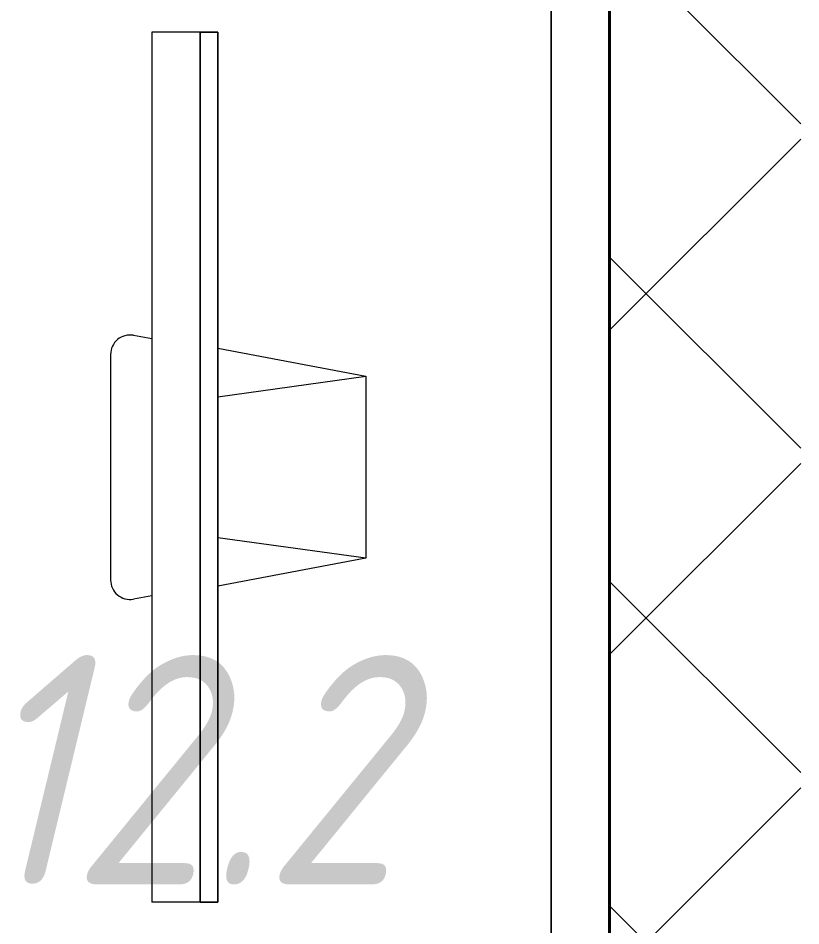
# Model space of a CAD drawing. Header units: millimetres. Extents: x -32954 to 151739, y -65671 to 56243.
# Drawn here: x -9320 to -8808, y -49494 to -48900 of the extents above; entities that cross this region are included whole.
import ezdxf

# ---------------------------------------------------------------- set-up
doc = ezdxf.new("R2010")
doc.units = ezdxf.units.MM
for name, color, linetype, lineweight in [('I-FURN', 7, 'Continuous', 9), ('M-EQPM', 7, 'Continuous', 9), ('M-EQPM-IDEN', 7, 'Continuous', 9), ('Стены разрез', 7, 'Continuous', 40)]:
    doc.layers.add(name, color=color, linetype=linetype, lineweight=lineweight)
doc.styles.add('GOST Common_I', font='GOST_Common Italic.ttf', dxfattribs={"width": 0.9, "height": 150})

# ---------------------------------------------------------------- blocks, each defined once
blk = doc.blocks.new('М167_Стол рабочий _ тумба подкатная - Стол рабочий _ тумба 1500-8001009-О_ТХ_01')
at = {"layer": 'I-FURN'}
for p, q in [((750, 320), (-750, 320)), ((-750, 320), (750, 320))]:
    blk.add_line(p, q, dxfattribs=at)
blk = doc.blocks.new('АРМ_Компьютер - ГКБ_АРМ2 _3_2_-10171841-О_ТХ_01')
at = {"layer": 'M-EQPM'}
for p, q in [((-77.87, -67.38), (-59.46, 29.37)), ((-59.46, 29.37), (59.46, 29.37)), ((-46.12, -67.38), (-59.46, 29.37)), ((59.46, 29.37), (46.12, -67.38)), ((59.46, 29.37), (77.87, -67.38)), ((-284.46, -67.38), (-284.46, -110.56)), ((284.46, -67.38), (-284.46, -67.38)), ((-284.46, -78.3), (-284.46, -67.38)), ((-284.46, -67.38), (-284.46, -79.06)), ((-284.46, -67.38), (284.46, -67.38)), ((-284.46, -67.38), (284.46, -67.38)), ((284.46, -67.38), (284.46, -110.56)), ((284.46, -79.06), (284.46, -67.38)), ((284.46, -67.38), (284.46, -78.3)), ((-284.46, -79.06), (-284.46, -78.3)), ((284.46, -79.06), (-284.46, -79.06)), ((-284.46, -79.06), (284.46, -79.06)), ((284.46, -78.3), (284.46, -79.06)), ((-284.46, -110.56), (284.46, -110.56)), ((-86.27, -122.67), (-84.14, -110.56)), ((84.14, -110.56), (86.27, -122.67)), ((-73.76, -137.58), (73.76, -137.58))]:
    blk.add_line(p, q, dxfattribs=at)
for centre, start, end in [((-73.76, -124.88), 170, 270), ((73.76, -124.88), 270, 10)]:
    blk.add_arc(centre, 12.7, start, end, dxfattribs=at)

msp = doc.modelspace()

# ---------------------------------------------------------------- hatches: boundary and pattern name
at = {"layer": 'Стены разрез', "lineweight": 9}
h = msp.add_hatch(dxfattribs=at)
h.set_pattern_fill('FP_1', color=256, style=0, pattern_type=2)
h.set_pattern_definition([(45, (-1e-11, -50353.12), (-106.066, 106.066), []), (135, (-1e-11, -50353.12), (-106.066, -106.066), [])])
h.paths.add_polyline_path([(-8808.37, -53723.12), (-8808.37, -48303.12), (-8933.37, -48303.12), (-8933.37, -53723.12)])

# ---------------------------------------------------------------- linework, layer by layer
at = {"layer": 'Стены разрез'}
msp.add_line((-8933.37, -48323.12), (-8933.37, -53723.12), dxfattribs=at)

# ---------------------------------------------------------------- block references
at = {"layer": 'I-FURN', "rotation": 269.9999999999995}
msp.add_blockref('М167_Стол рабочий _ тумба подкатная - Стол рабочий _ тумба 1500-8001009-О_ТХ_01', (-9291.59, -49136.04), dxfattribs=at)
at = {"layer": 'M-EQPM', "rotation": 269.9999999999995}
msp.add_blockref('АРМ_Компьютер - ГКБ_АРМ2 _3_2_-10171841-О_ТХ_01', (-9122.1, -49193.8), dxfattribs=at)

# ---------------------------------------------------------------- texts
at = {"layer": 'M-EQPM-IDEN', "insert": (-9350.31, -49316.64), "char_height": 150, "width": 382.4049, "attachment_point": 1, "style": 'GOST Common_I'}
msp.add_mtext('12.2', dxfattribs=at)

doc.saveas('drawing.dxf')
